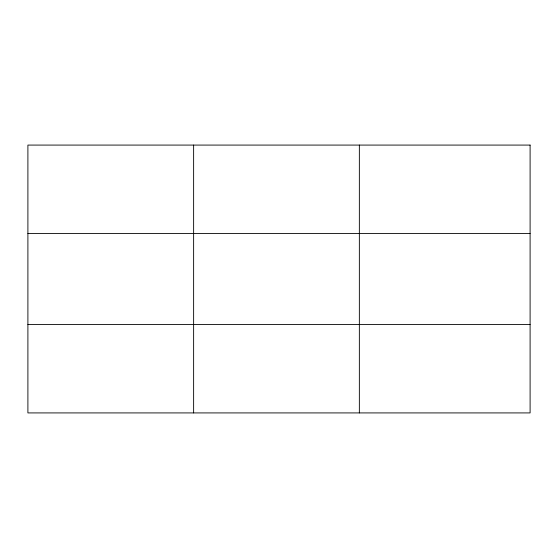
<?xml version="1.0" encoding="UTF-8"?>
<svg xmlns="http://www.w3.org/2000/svg" width="558" height="558" viewBox="0 0 558 558"><rect width="100%" height="100%" fill="white"/><g stroke="black" fill="none" stroke-linecap="round" stroke-linejoin="round"><path stroke-width="0.84" d="M193.626 412.92L193.626 145.08M359.352 412.92L359.352 145.08M27.9 233.467L530.1 233.467M27.9 324.533L530.1 324.533M530.1 145.08L530.1 412.92L27.9 412.92L27.9 145.08L530.1 145.08"/></g></svg>
